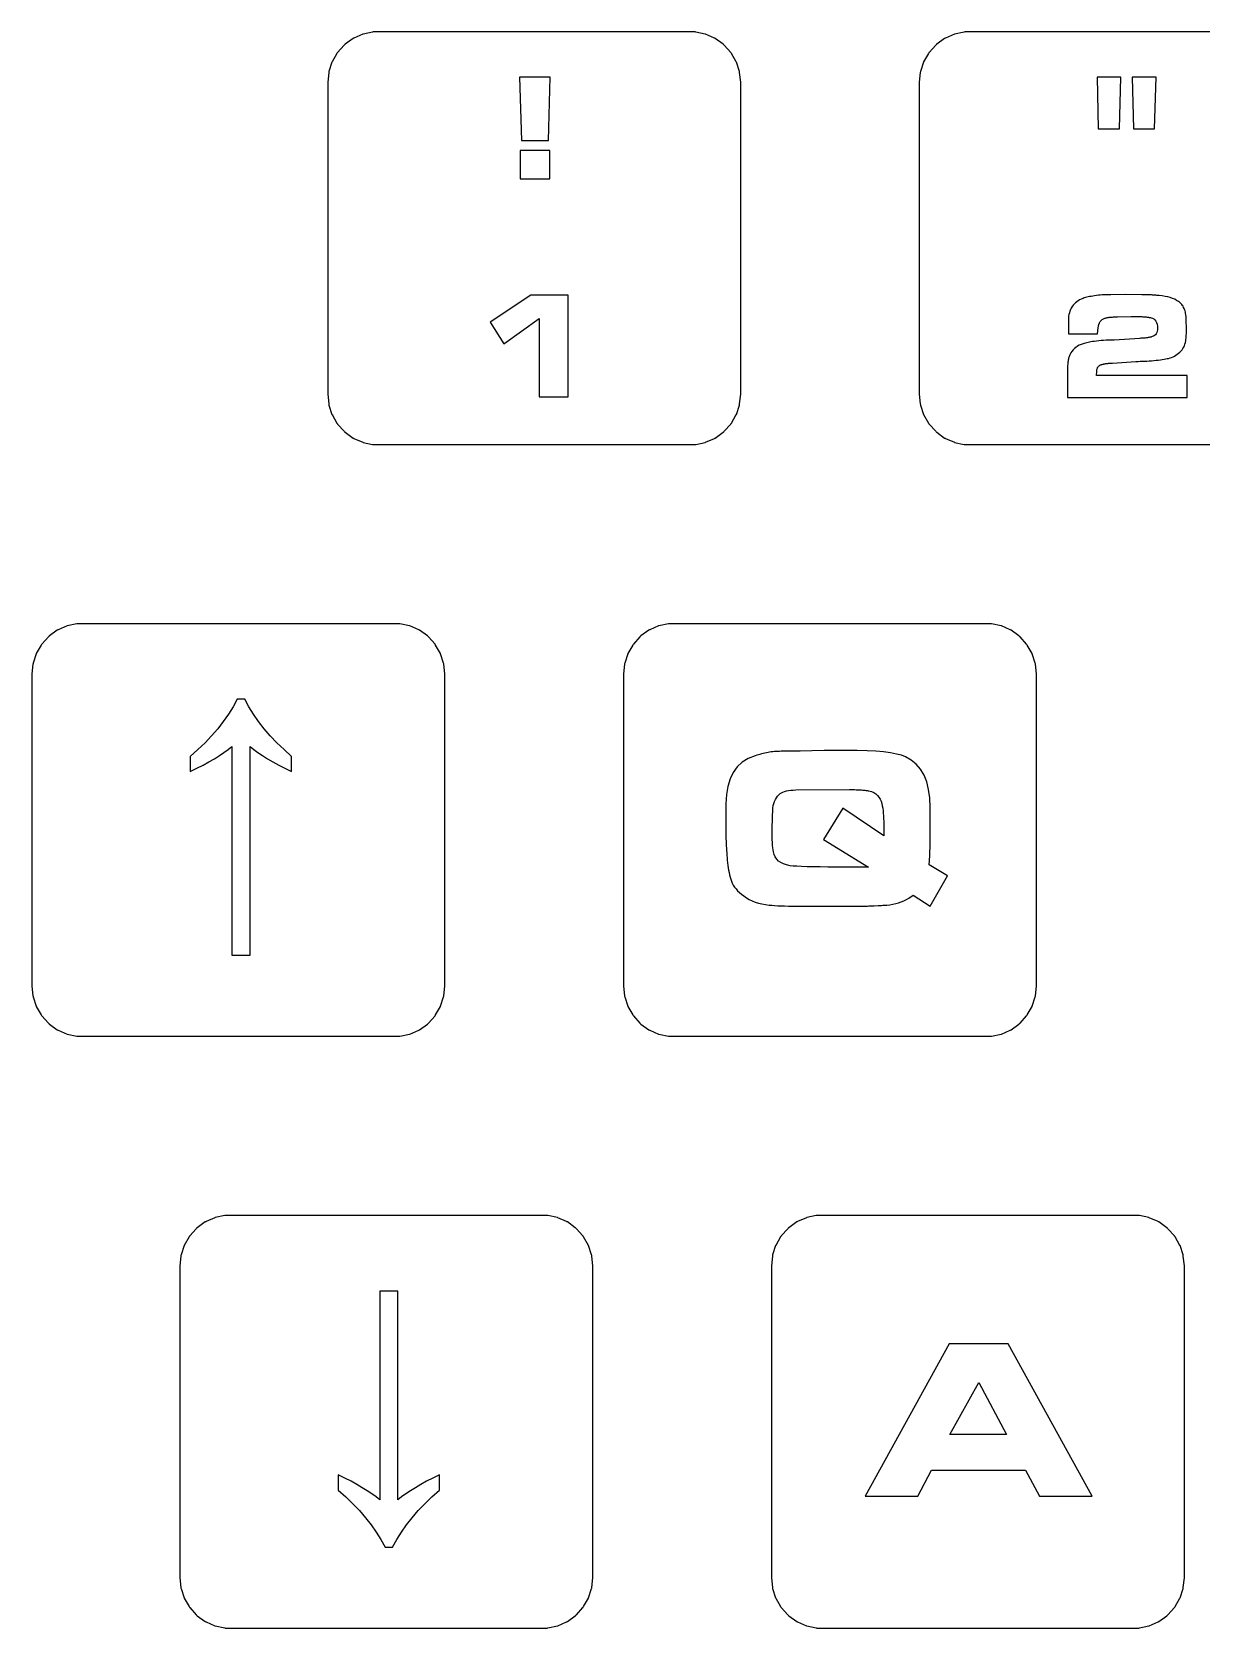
# Model space of a CAD drawing. Header units: millimetres. Extents: x -16 to 249, y -82 to 7.
# Drawn here: x -16.1 to 21.4, y -44.1 to 7.1 of the extents above; entities that cross this region are included whole.
import ezdxf

# ---------------------------------------------------------------- set-up
doc = ezdxf.new("R2010")
doc.units = ezdxf.units.MM
doc.layers.get('0').update_dxf_attribs({"lineweight": 25, "true_color": 0xffffff})

msp = doc.modelspace()

# ---------------------------------------------------------------- linework, layer by layer
for p, q in [((-6.10519, 6.69945), (-6.31502, 6.46642)), ((-6.09259, 6.71344), (-6.10519, 6.69945)), ((-6.08535, 6.7187), (-6.09259, 6.71344)), ((-6.07012, 6.72977), (-6.08535, 6.7187)), ((-5.81643, 6.91409), (-6.07012, 6.72977)), ((-5.79923, 6.92175), (-5.81643, 6.91409)), ((-5.79105, 6.92539), (-5.79923, 6.92175)), ((-5.50458, 7.05293), (-5.79105, 6.92539)), ((-5.49583, 7.05479), (-5.50458, 7.05293)), ((-5.18909, 7.11999), (-5.49583, 7.05479)), ((-5.17068, 7.12391), (-5.18909, 7.11999)), ((5.17068, 7.12391), (-5.17068, 7.12391)), ((5.18909, 7.11999), (5.17068, 7.12391)), ((5.49583, 7.05479), (5.18909, 7.11999)), ((5.50458, 7.05293), (5.49583, 7.05479)), ((5.79105, 6.92539), (5.50458, 7.05293)), ((5.79923, 6.92175), (5.79105, 6.92539)), ((5.81643, 6.91409), (5.79923, 6.92175)), ((6.07012, 6.72977), (5.81643, 6.91409)), ((6.08535, 6.7187), (6.07012, 6.72977)), ((6.09259, 6.71344), (6.08535, 6.7187)), ((6.10519, 6.69945), (6.09259, 6.71344)), ((6.31502, 6.46642), (6.10519, 6.69945)), ((12.8948, 6.69945), (12.685, 6.46642)), ((12.9074, 6.71344), (12.8948, 6.69945)), ((12.9146, 6.7187), (12.9074, 6.71344)), ((12.9299, 6.72977), (12.9146, 6.7187)), ((13.1836, 6.91409), (12.9299, 6.72977)), ((13.2008, 6.92175), (13.1836, 6.91409)), ((13.2089, 6.92539), (13.2008, 6.92175)), ((13.4954, 7.05293), (13.2089, 6.92539)), ((13.5042, 7.05479), (13.4954, 7.05293)), ((13.8109, 7.11999), (13.5042, 7.05479)), ((13.8293, 7.12391), (13.8109, 7.11999)), ((24.1707, 7.12391), (13.8293, 7.12391)), ((-6.49445, 6.15563), (-6.59135, 5.85739)), ((-6.49168, 6.16414), (-6.49445, 6.15563)), ((-6.33489, 6.43571), (-6.49168, 6.16414)), ((-6.32548, 6.45202), (-6.33489, 6.43571)), ((-6.321, 6.45977), (-6.32548, 6.45202)), ((-6.31502, 6.46642), (-6.321, 6.45977)), ((6.321, 6.45977), (6.31502, 6.46642)), ((6.32548, 6.45202), (6.321, 6.45977)), ((6.33489, 6.43571), (6.32548, 6.45202)), ((6.49168, 6.16414), (6.33489, 6.43571)), ((6.49445, 6.15563), (6.49168, 6.16414)), ((6.59135, 5.85739), (6.49445, 6.15563)), ((12.5056, 6.15563), (12.4086, 5.85739)), ((12.5083, 6.16414), (12.5056, 6.15563)), ((12.6651, 6.43571), (12.5083, 6.16414)), ((12.6745, 6.45202), (12.6651, 6.43571)), ((12.679, 6.45977), (12.6745, 6.45202)), ((12.685, 6.46642), (12.679, 6.45977)), ((-6.59914, 5.82077), (-6.63192, 5.5089)), ((-6.59717, 5.83949), (-6.59914, 5.82077)), ((-6.59135, 5.85739), (-6.59717, 5.83949)), ((-0.4679, 5.67418), (-0.41093, 3.63387)), ((0.51677, 5.67418), (-0.4679, 5.67418)), ((0.45981, 3.63387), (0.51677, 5.67418)), ((6.59717, 5.83949), (6.59135, 5.85739)), ((6.59914, 5.82077), (6.59717, 5.83949)), ((6.63192, 5.5089), (6.59914, 5.82077)), ((12.4009, 5.82077), (12.3681, 5.5089)), ((12.4028, 5.83949), (12.4009, 5.82077)), ((12.4086, 5.85739), (12.4028, 5.83949)), ((18.0804, 5.66762), (18.1157, 4.00874)), ((18.8454, 5.66762), (18.0804, 5.66762)), ((18.7965, 4.00874), (18.8454, 5.66762)), ((19.2088, 5.66762), (19.2522, 4.00874)), ((19.9738, 5.66762), (19.2088, 5.66762)), ((19.9196, 4.00874), (19.9738, 5.66762)), ((-6.63192, 5.5089), (-6.63285, 5.5)), ((-6.63285, 5.5), (-6.63285, -4.5)), ((6.63285, 5.5), (6.63192, 5.5089)), ((6.63285, -4.5), (6.63285, 5.5)), ((12.3681, 5.5089), (12.3671, 5.5)), ((12.3671, 5.5), (12.3671, -4.5)), ((-0.41093, 3.63387), (0.45981, 3.63387)), ((18.1157, 4.00874), (18.7965, 4.00874)), ((19.2522, 4.00874), (19.9196, 4.00874)), ((0.50592, 3.31387), (-0.44894, 3.31387)), ((-0.44894, 3.31387), (-0.44894, 2.40251)), ((0.50592, 2.40251), (0.50592, 3.31387)), ((-0.44894, 2.40251), (0.50592, 2.40251)), ((-0.10486, -1.32582), (-1.4151, -2.19943)), ((1.09142, -1.32582), (-0.10486, -1.32582)), ((1.09142, -4.59749), (1.09142, -1.32582)), ((17.4706, -1.50992), (17.4251, -1.54169)), ((17.5195, -1.48082), (17.4706, -1.50992)), ((17.5719, -1.45441), (17.5195, -1.48082)), ((17.6279, -1.43066), (17.5719, -1.45441)), ((17.6639, -1.41867), (17.6279, -1.43066)), ((17.703, -1.40715), (17.6639, -1.41867)), ((17.745, -1.3961), (17.703, -1.40715)), ((17.7899, -1.38551), (17.745, -1.3961)), ((17.8379, -1.37538), (17.7899, -1.38551)), ((17.8888, -1.36572), (17.8379, -1.37538)), ((17.9427, -1.35654), (17.8888, -1.36572)), ((17.9995, -1.34782), (17.9427, -1.35654)), ((18.0587, -1.33986), (17.9995, -1.34782)), ((18.1199, -1.33296), (18.0587, -1.33986)), ((18.1829, -1.32712), (18.1199, -1.33296)), ((18.2477, -1.32234), (18.1829, -1.32712)), ((18.3144, -1.31863), (18.2477, -1.32234)), ((18.383, -1.31598), (18.3144, -1.31863)), ((18.4535, -1.31439), (18.383, -1.31598)), ((18.5258, -1.31386), (18.4535, -1.31439)), ((18.9869, -1.30618), (18.5258, -1.31386)), ((19.5186, -1.31386), (18.9869, -1.30618)), ((19.5568, -1.31396), (19.5186, -1.31386)), ((19.594, -1.31429), (19.5568, -1.31396)), ((19.6304, -1.31482), (19.594, -1.31429)), ((19.6657, -1.31555), (19.6304, -1.31482)), ((19.7002, -1.31651), (19.6657, -1.31555)), ((19.7337, -1.31769), (19.7002, -1.31651)), ((19.7663, -1.31906), (19.7337, -1.31769)), ((19.798, -1.32066), (19.7663, -1.31906)), ((19.8297, -1.32245), (19.798, -1.32066)), ((19.8623, -1.32446), (19.8297, -1.32245)), ((19.8958, -1.32669), (19.8623, -1.32446)), ((19.9302, -1.32912), (19.8958, -1.32669)), ((19.9656, -1.33176), (19.9302, -1.32912)), ((20.002, -1.33463), (19.9656, -1.33176)), ((20.0392, -1.33769), (20.002, -1.33463)), ((20.0774, -1.34097), (20.0392, -1.33769)), ((20.1731, -1.35167), (20.0774, -1.34097)), ((20.2634, -1.36607), (20.1731, -1.35167)), ((20.3484, -1.38422), (20.2634, -1.36607)), ((20.428, -1.40608), (20.3484, -1.38422)), ((20.5023, -1.43169), (20.428, -1.40608)), ((20.5713, -1.46101), (20.5023, -1.43169)), ((20.6349, -1.49408), (20.5713, -1.46101)), ((20.6932, -1.53085), (20.6349, -1.49408)), ((20.7215, -1.55156), (20.6932, -1.53085)), ((17.166, -2.00636), (17.1604, -2.06752)), ((17.1754, -1.94788), (17.166, -2.00636)), ((17.1884, -1.89206), (17.1754, -1.94788)), ((17.2052, -1.83891), (17.1884, -1.89206)), ((17.2257, -1.78844), (17.2052, -1.83891)), ((17.25, -1.74063), (17.2257, -1.78844)), ((17.2779, -1.6955), (17.25, -1.74063)), ((17.3095, -1.65303), (17.2779, -1.6955)), ((17.3446, -1.61325), (17.3095, -1.65303)), ((17.3831, -1.57613), (17.3446, -1.61325)), ((17.4251, -1.54169), (17.3831, -1.57613)), ((18.4067, -2.04994), (18.4276, -2.04604)), ((18.4276, -2.04604), (18.4492, -2.04248)), ((18.4492, -2.04248), (18.4715, -2.03926)), ((18.4715, -2.03926), (18.4945, -2.03638)), ((18.4945, -2.03638), (18.5188, -2.03384)), ((18.5188, -2.03384), (18.545, -2.03163)), ((18.545, -2.03163), (18.5729, -2.02977)), ((18.5729, -2.02977), (18.6027, -2.02824)), ((18.6027, -2.02824), (18.6343, -2.02707)), ((18.6343, -2.02707), (18.6677, -2.02621)), ((18.6677, -2.02621), (18.703, -2.02571)), ((18.703, -2.02571), (18.7401, -2.02554)), ((18.7401, -2.02554), (19.1768, -2.0153)), ((19.1768, -2.0153), (19.3938, -2.0153)), ((19.3938, -2.0153), (19.4253, -2.01544)), ((19.4253, -2.01544), (19.4562, -2.0159)), ((19.4562, -2.0159), (19.4864, -2.01663)), ((19.4864, -2.01663), (19.5159, -2.01768)), ((19.5159, -2.01768), (19.5447, -2.01901)), ((19.5447, -2.01901), (19.5728, -2.02065)), ((19.5728, -2.02065), (19.6003, -2.02258)), ((19.6003, -2.02258), (19.6271, -2.02481)), ((19.6271, -2.02481), (19.6532, -2.02734)), ((19.6532, -2.02734), (19.6786, -2.03017)), ((19.6786, -2.03017), (19.7034, -2.03329)), ((19.7034, -2.03329), (19.7274, -2.03671)), ((19.7274, -2.03671), (19.7509, -2.04044)), ((19.7509, -2.04044), (19.7736, -2.04445)), ((19.7736, -2.04445), (19.7956, -2.04877)), ((19.7956, -2.04877), (19.817, -2.05338)), ((20.7483, -1.57436), (20.7215, -1.55156)), ((20.7734, -1.59921), (20.7483, -1.57436)), ((20.7969, -1.62614), (20.7734, -1.59921)), ((20.8188, -1.65517), (20.7969, -1.62614)), ((20.8392, -1.68625), (20.8188, -1.65517)), ((20.8578, -1.71942), (20.8392, -1.68625)), ((20.8749, -1.75465), (20.8578, -1.71942)), ((20.8902, -1.79193), (20.8749, -1.75465)), ((20.9034, -1.83119), (20.8902, -1.79193)), ((20.9146, -1.87244), (20.9034, -1.83119)), ((20.9238, -1.9157), (20.9146, -1.87244)), ((20.9309, -1.96092), (20.9238, -1.9157)), ((20.936, -2.00816), (20.9309, -1.96092)), ((20.939, -2.05739), (20.936, -2.00816)), ((-1.4151, -2.19943), (-0.97566, -2.8885)), ((-0.97566, -2.8885), (0.15825, -2.07335)), ((0.15825, -2.07335), (0.15825, -4.59749)), ((17.1586, -2.13133), (17.1559, -2.56805)), ((17.1604, -2.06752), (17.1586, -2.13133)), ((18.089, -2.56805), (18.1107, -2.38091)), ((18.1107, -2.38091), (18.1201, -2.32024)), ((18.1201, -2.32024), (18.1346, -2.26578)), ((18.1346, -2.26578), (18.1543, -2.2175)), ((18.1543, -2.2175), (18.1792, -2.17542)), ((18.1792, -2.17542), (18.2093, -2.13951)), ((18.2093, -2.13951), (18.2445, -2.1098)), ((18.2445, -2.1098), (18.2849, -2.08627)), ((18.2849, -2.08627), (18.3304, -2.06894)), ((18.3304, -2.06894), (18.3484, -2.06367)), ((18.3484, -2.06367), (18.3671, -2.05876)), ((18.3671, -2.05876), (18.3866, -2.05418)), ((18.3866, -2.05418), (18.4067, -2.04994)), ((19.817, -2.05338), (19.864, -2.06873)), ((19.864, -2.06873), (19.9048, -2.09163)), ((19.9048, -2.09163), (19.9393, -2.12209)), ((19.9393, -2.12209), (19.9675, -2.16011)), ((19.9675, -2.16011), (19.9895, -2.2057)), ((19.9944, -2.53062), (19.9763, -2.56734)), ((19.9895, -2.2057), (20.0052, -2.25887)), ((20.0074, -2.48848), (19.9944, -2.53062)), ((20.0052, -2.25887), (20.0146, -2.31958)), ((20.0151, -2.44089), (20.0074, -2.48848)), ((20.0146, -2.31958), (20.0177, -2.38786)), ((20.0177, -2.38786), (20.0151, -2.44089)), ((20.94, -2.10861), (20.939, -2.05739)), ((20.9509, -2.42598), (20.94, -2.10861)), ((20.9474, -2.57118), (20.9493, -2.52397)), ((20.9493, -2.52397), (20.9505, -2.47557)), ((20.9505, -2.47557), (20.9509, -2.42598)), ((17.1559, -2.56805), (18.089, -2.56805)), ((17.3509, -3.04195), (17.3079, -3.08484)), ((17.398, -3.00304), (17.3509, -3.04195)), ((17.4492, -2.96811), (17.398, -3.00304)), ((17.5046, -2.93715), (17.4492, -2.96811)), ((17.5641, -2.91017), (17.5046, -2.93715)), ((17.6279, -2.88718), (17.5641, -2.91017)), ((17.6648, -2.87592), (17.6279, -2.88718)), ((17.7038, -2.86516), (17.6648, -2.87592)), ((17.7448, -2.8549), (17.7038, -2.86516)), ((17.7879, -2.84517), (17.7448, -2.8549)), ((17.833, -2.83594), (17.7879, -2.84517)), ((17.8802, -2.82721), (17.833, -2.83594)), ((17.9293, -2.819), (17.8802, -2.82721)), ((17.9805, -2.81129), (17.9293, -2.819)), ((18.0553, -2.80113), (17.9805, -2.81129)), ((18.1318, -2.79233), (18.0553, -2.80113)), ((18.2099, -2.78488), (18.1318, -2.79233)), ((18.2898, -2.77878), (18.2099, -2.78488)), ((18.3713, -2.77403), (18.2898, -2.77878)), ((18.4546, -2.77065), (18.3713, -2.77403)), ((18.5395, -2.76862), (18.4546, -2.77065)), ((18.6261, -2.76794), (18.5395, -2.76862)), ((19.4508, -2.71417), (18.6261, -2.76794)), ((19.4828, -2.71394), (19.4508, -2.71417)), ((19.5137, -2.71324), (19.4828, -2.71394)), ((19.5437, -2.71207), (19.5137, -2.71324)), ((19.5725, -2.71043), (19.5437, -2.71207)), ((19.6003, -2.70833), (19.5725, -2.71043)), ((19.627, -2.70576), (19.6003, -2.70833)), ((19.6527, -2.70273), (19.627, -2.70576)), ((19.6773, -2.69922), (19.6527, -2.70273)), ((19.7011, -2.69533), (19.6773, -2.69922)), ((19.7243, -2.69115), (19.7011, -2.69533)), ((19.747, -2.68666), (19.7243, -2.69115)), ((19.7691, -2.68188), (19.747, -2.68666)), ((19.7907, -2.6768), (19.7691, -2.68188)), ((19.8118, -2.67142), (19.7907, -2.6768)), ((19.8323, -2.66576), (19.8118, -2.67142)), ((19.8522, -2.65977), (19.8323, -2.66576)), ((19.891, -2.64482), (19.8522, -2.65977)), ((19.9246, -2.62444), (19.891, -2.64482)), ((19.9531, -2.5986), (19.9246, -2.62444)), ((19.9763, -2.56734), (19.9531, -2.5986)), ((20.8067, -3.08115), (20.8365, -3.03835)), ((20.8365, -3.03835), (20.8624, -2.99324)), ((20.8624, -2.99324), (20.8843, -2.9458)), ((20.8843, -2.9458), (20.9023, -2.89601)), ((20.9023, -2.89601), (20.9164, -2.8439)), ((20.9164, -2.8439), (20.9265, -2.78946)), ((20.9265, -2.78946), (20.9322, -2.74817)), ((20.9322, -2.74817), (20.9371, -2.7057)), ((20.9371, -2.7057), (20.9413, -2.66205)), ((20.9413, -2.66205), (20.9448, -2.6172)), ((20.9448, -2.6172), (20.9474, -2.57118)), ((17.1331, -3.58679), (17.1319, -3.62645)), ((17.1351, -3.54871), (17.1331, -3.58679)), ((17.1379, -3.51218), (17.1351, -3.54871)), ((17.1415, -3.47722), (17.1379, -3.51218)), ((17.1459, -3.44383), (17.1415, -3.47722)), ((17.1512, -3.41202), (17.1459, -3.44383)), ((17.1572, -3.38176), (17.1512, -3.41202)), ((17.1641, -3.35286), (17.1572, -3.38176)), ((17.1717, -3.3251), (17.1641, -3.35286)), ((17.1802, -3.29849), (17.1717, -3.3251)), ((17.1894, -3.27303), (17.1802, -3.29849)), ((17.1995, -3.24869), (17.1894, -3.27303)), ((17.2104, -3.22551), (17.1995, -3.24869)), ((17.222, -3.20346), (17.2104, -3.22551)), ((17.2345, -3.18256), (17.222, -3.20346)), ((17.2691, -3.13171), (17.2345, -3.18256)), ((17.3079, -3.08484), (17.2691, -3.13171)), ((18.1414, -3.59804), (18.1557, -3.58702)), ((18.1557, -3.58702), (18.1711, -3.57729)), ((18.1711, -3.57729), (18.1875, -3.5688)), ((18.1875, -3.5688), (18.2051, -3.5616)), ((18.2051, -3.5616), (18.2238, -3.55565)), ((18.2238, -3.55565), (18.2436, -3.55096)), ((18.2436, -3.55096), (18.2621, -3.54634)), ((18.2621, -3.54634), (18.2808, -3.54193)), ((18.2808, -3.54193), (18.2999, -3.53773)), ((18.2999, -3.53773), (18.3192, -3.53374)), ((18.3192, -3.53374), (18.3389, -3.52997)), ((18.3389, -3.52997), (18.3588, -3.52641)), ((18.3588, -3.52641), (18.379, -3.52306)), ((18.379, -3.52306), (18.3996, -3.51993)), ((18.3996, -3.51993), (18.4204, -3.51707)), ((18.4204, -3.51707), (18.4414, -3.5146)), ((18.4414, -3.5146), (18.4626, -3.51251)), ((18.4626, -3.51251), (18.484, -3.5108)), ((18.484, -3.5108), (18.5057, -3.50948)), ((18.5057, -3.50948), (18.5275, -3.50853)), ((18.5275, -3.50853), (18.5496, -3.50795)), ((18.5496, -3.50795), (18.5719, -3.50777)), ((18.5719, -3.50777), (19.3287, -3.45399)), ((19.3287, -3.45399), (19.3958, -3.45355)), ((19.3958, -3.45355), (19.4641, -3.45222)), ((19.4641, -3.45222), (19.5338, -3.45)), ((19.5338, -3.45), (19.6047, -3.44688)), ((19.6047, -3.44688), (19.6769, -3.44287)), ((19.6769, -3.44287), (19.7503, -3.43799)), ((19.7503, -3.43799), (19.825, -3.43219)), ((19.825, -3.43219), (19.901, -3.42552)), ((19.901, -3.42552), (19.9755, -3.41821)), ((19.9755, -3.41821), (20.0457, -3.41052)), ((20.0457, -3.41052), (20.1115, -3.40245)), ((20.1115, -3.40245), (20.173, -3.394)), ((20.173, -3.394), (20.2302, -3.38516)), ((20.2302, -3.38516), (20.2831, -3.37595)), ((20.2831, -3.37595), (20.3316, -3.36635)), ((20.3316, -3.36635), (20.3758, -3.35637)), ((20.3758, -3.35637), (20.4253, -3.34261)), ((20.4253, -3.34261), (20.4735, -3.32576)), ((20.4735, -3.32576), (20.5204, -3.30582)), ((20.5204, -3.30582), (20.566, -3.28278)), ((20.566, -3.28278), (20.6103, -3.25665)), ((20.6103, -3.25665), (20.6532, -3.22743)), ((20.6532, -3.22743), (20.6949, -3.19513)), ((20.6949, -3.19513), (20.7352, -3.15973)), ((20.7352, -3.15973), (20.7729, -3.1216)), ((20.7729, -3.1216), (20.8067, -3.08115)), ((17.1261, -4.01831), (17.126, -4.03357)), ((17.126, -4.03357), (17.126, -4.61624)), ((17.1262, -4.00104), (17.1261, -4.01831)), ((17.1264, -3.98172), (17.1262, -4.00104)), ((17.1267, -3.96039), (17.1264, -3.98172)), ((17.1275, -3.91159), (17.1267, -3.96039)), ((17.1294, -3.82509), (17.1275, -3.91159)), ((17.1304, -3.77121), (17.1294, -3.82509)), ((17.1308, -3.74695), (17.1304, -3.77121)), ((17.1311, -3.72447), (17.1308, -3.74695)), ((17.1313, -3.70377), (17.1311, -3.72447)), ((17.1314, -3.68483), (17.1313, -3.70377)), ((17.1315, -3.66768), (17.1314, -3.68483)), ((17.1319, -3.62645), (17.1315, -3.66768)), ((18.0592, -3.90456), (18.07, -3.7804)), ((20.9725, -3.90456), (18.0592, -3.90456)), ((18.07, -3.7804), (18.0707, -3.7561)), ((18.0707, -3.7561), (18.0729, -3.73317)), ((18.0729, -3.73317), (18.0765, -3.71156)), ((18.0765, -3.71156), (18.0815, -3.69133)), ((18.0815, -3.69133), (18.088, -3.67242)), ((18.088, -3.67242), (18.0959, -3.65488)), ((18.0959, -3.65488), (18.1053, -3.63869)), ((18.1053, -3.63869), (18.1161, -3.62384)), ((18.1161, -3.62384), (18.1282, -3.61031)), ((18.1282, -3.61031), (18.1414, -3.59804)), ((20.9725, -4.61624), (20.9725, -3.90456)), ((-6.63285, -4.5), (-6.63192, -4.5089)), ((-6.63192, -4.5089), (-6.59914, -4.82077)), ((0.15825, -4.59749), (1.09142, -4.59749)), ((6.59914, -4.82077), (6.63192, -4.5089)), ((6.63192, -4.5089), (6.63285, -4.5)), ((12.3671, -4.5), (12.3681, -4.5089)), ((12.3681, -4.5089), (12.4009, -4.82077)), ((-6.59914, -4.82077), (-6.59717, -4.83949)), ((-6.59717, -4.83949), (-6.59135, -4.85739)), ((-6.59135, -4.85739), (-6.49445, -5.15563)), ((6.49445, -5.15563), (6.59135, -4.85739)), ((6.59135, -4.85739), (6.59717, -4.83949)), ((6.59717, -4.83949), (6.59914, -4.82077)), ((12.4009, -4.82077), (12.4028, -4.83949)), ((12.4028, -4.83949), (12.4086, -4.85739)), ((12.4086, -4.85739), (12.5056, -5.15563)), ((17.126, -4.61624), (20.9725, -4.61624)), ((-6.49445, -5.15563), (-6.49168, -5.16414)), ((-6.49168, -5.16414), (-6.33489, -5.43571)), ((-6.33489, -5.43571), (-6.32548, -5.45202)), ((-6.32548, -5.45202), (-6.321, -5.45977)), ((-6.321, -5.45977), (-6.31502, -5.46642)), ((-6.31502, -5.46642), (-6.10519, -5.69945)), ((6.10519, -5.69945), (6.31502, -5.46642)), ((6.31502, -5.46642), (6.321, -5.45977)), ((6.321, -5.45977), (6.32548, -5.45202)), ((6.32548, -5.45202), (6.33489, -5.43571)), ((6.33489, -5.43571), (6.49168, -5.16414)), ((6.49168, -5.16414), (6.49445, -5.15563)), ((12.5056, -5.15563), (12.5083, -5.16414)), ((12.5083, -5.16414), (12.6651, -5.43571)), ((12.6651, -5.43571), (12.6745, -5.45202)), ((12.6745, -5.45202), (12.679, -5.45977)), ((12.679, -5.45977), (12.685, -5.46642)), ((12.685, -5.46642), (12.8948, -5.69945)), ((-6.10519, -5.69945), (-6.09259, -5.71344)), ((-6.09259, -5.71344), (-6.08535, -5.7187)), ((-6.08535, -5.7187), (-6.07012, -5.72977)), ((-6.07012, -5.72977), (-5.81643, -5.91409)), ((-5.81643, -5.91409), (-5.79923, -5.92175)), ((-5.79923, -5.92175), (-5.79105, -5.92539)), ((-5.79105, -5.92539), (-5.50458, -6.05293)), ((-5.50458, -6.05293), (-5.49583, -6.05479)), ((-5.49583, -6.05479), (-5.18909, -6.11999)), ((-5.18909, -6.11999), (-5.17068, -6.12391)), ((-5.17068, -6.12391), (5.17068, -6.12391)), ((5.17068, -6.12391), (5.18909, -6.11999)), ((5.18909, -6.11999), (5.49583, -6.05479)), ((5.49583, -6.05479), (5.50458, -6.05293)), ((5.50458, -6.05293), (5.79105, -5.92539)), ((5.79105, -5.92539), (5.79923, -5.92175)), ((5.79923, -5.92175), (5.81643, -5.91409)), ((5.81643, -5.91409), (6.07012, -5.72977)), ((6.07012, -5.72977), (6.08535, -5.7187)), ((6.08535, -5.7187), (6.09259, -5.71344)), ((6.09259, -5.71344), (6.10519, -5.69945)), ((12.8948, -5.69945), (12.9074, -5.71344)), ((12.9074, -5.71344), (12.9146, -5.7187)), ((12.9146, -5.7187), (12.9299, -5.72977)), ((12.9299, -5.72977), (13.1836, -5.91409)), ((13.1836, -5.91409), (13.2008, -5.92175)), ((13.2008, -5.92175), (13.2089, -5.92539)), ((13.2089, -5.92539), (13.4954, -6.05293)), ((13.4954, -6.05293), (13.5042, -6.05479)), ((13.5042, -6.05479), (13.8109, -6.11999)), ((13.8109, -6.11999), (13.8293, -6.12391)), ((13.8293, -6.12391), (24.1707, -6.12391)), ((-15.5926, -12.2866), (-15.6052, -12.3005)), ((-15.5854, -12.2813), (-15.5926, -12.2866)), ((-15.5701, -12.2702), (-15.5854, -12.2813)), ((-15.3164, -12.0859), (-15.5701, -12.2702)), ((-15.2992, -12.0783), (-15.3164, -12.0859)), ((-15.2911, -12.0746), (-15.2992, -12.0783)), ((-15.0046, -11.9471), (-15.2911, -12.0746)), ((-14.9958, -11.9452), (-15.0046, -11.9471)), ((-14.6891, -11.88), (-14.9958, -11.9452)), ((-14.6707, -11.8761), (-14.6891, -11.88)), ((-4.32932, -11.8761), (-14.6707, -11.8761)), ((-4.31091, -11.88), (-4.32932, -11.8761)), ((-4.00417, -11.9452), (-4.31091, -11.88)), ((-3.99542, -11.9471), (-4.00417, -11.9452)), ((-3.70895, -12.0746), (-3.99542, -11.9471)), ((-3.70077, -12.0783), (-3.70895, -12.0746)), ((-3.68357, -12.0859), (-3.70077, -12.0783)), ((-3.42988, -12.2702), (-3.68357, -12.0859)), ((-3.41465, -12.2813), (-3.42988, -12.2702)), ((-3.40741, -12.2866), (-3.41465, -12.2813)), ((-3.39481, -12.3005), (-3.40741, -12.2866)), ((3.40741, -12.2866), (3.39481, -12.3005)), ((3.41465, -12.2813), (3.40741, -12.2866)), ((3.42988, -12.2702), (3.41465, -12.2813)), ((3.68357, -12.0859), (3.42988, -12.2702)), ((3.70077, -12.0783), (3.68357, -12.0859)), ((3.70895, -12.0746), (3.70077, -12.0783)), ((3.99542, -11.9471), (3.70895, -12.0746)), ((4.00417, -11.9452), (3.99542, -11.9471)), ((4.31091, -11.88), (4.00417, -11.9452)), ((4.32932, -11.8761), (4.31091, -11.88)), ((14.6707, -11.8761), (4.32932, -11.8761)), ((14.6891, -11.88), (14.6707, -11.8761)), ((14.9958, -11.9452), (14.6891, -11.88)), ((15.0046, -11.9471), (14.9958, -11.9452)), ((15.2911, -12.0746), (15.0046, -11.9471)), ((15.2992, -12.0783), (15.2911, -12.0746)), ((15.3164, -12.0859), (15.2992, -12.0783)), ((15.5701, -12.2702), (15.3164, -12.0859)), ((15.5854, -12.2813), (15.5701, -12.2702)), ((15.5926, -12.2866), (15.5854, -12.2813)), ((15.6052, -12.3005), (15.5926, -12.2866)), ((-15.8349, -12.5643), (-15.9917, -12.8359)), ((-15.8255, -12.548), (-15.8349, -12.5643)), ((-15.821, -12.5402), (-15.8255, -12.548)), ((-15.815, -12.5336), (-15.821, -12.5402)), ((-15.6052, -12.3005), (-15.815, -12.5336)), ((-3.18498, -12.5336), (-3.39481, -12.3005)), ((-3.179, -12.5402), (-3.18498, -12.5336)), ((-3.17452, -12.548), (-3.179, -12.5402)), ((-3.16511, -12.5643), (-3.17452, -12.548)), ((-3.00832, -12.8359), (-3.16511, -12.5643)), ((3.16511, -12.5643), (3.00832, -12.8359)), ((3.17452, -12.548), (3.16511, -12.5643)), ((3.179, -12.5402), (3.17452, -12.548)), ((3.18498, -12.5336), (3.179, -12.5402)), ((3.39481, -12.3005), (3.18498, -12.5336)), ((15.815, -12.5336), (15.6052, -12.3005)), ((15.821, -12.5402), (15.815, -12.5336)), ((15.8255, -12.548), (15.821, -12.5402)), ((15.8349, -12.5643), (15.8255, -12.548)), ((15.9917, -12.8359), (15.8349, -12.5643)), ((-16.0991, -13.1792), (-16.1319, -13.4911)), ((-16.0972, -13.1605), (-16.0991, -13.1792)), ((-16.0914, -13.1426), (-16.0972, -13.1605)), ((-15.9944, -12.8444), (-16.0914, -13.1426)), ((-15.9917, -12.8359), (-15.9944, -12.8444)), ((-3.00555, -12.8444), (-3.00832, -12.8359)), ((-2.90865, -13.1426), (-3.00555, -12.8444)), ((-2.90283, -13.1605), (-2.90865, -13.1426)), ((-2.90086, -13.1792), (-2.90283, -13.1605)), ((-2.86808, -13.4911), (-2.90086, -13.1792)), ((2.90086, -13.1792), (2.86808, -13.4911)), ((2.90283, -13.1605), (2.90086, -13.1792)), ((2.90865, -13.1426), (2.90283, -13.1605)), ((3.00555, -12.8444), (2.90865, -13.1426)), ((3.00832, -12.8359), (3.00555, -12.8444)), ((15.9944, -12.8444), (15.9917, -12.8359)), ((16.0914, -13.1426), (15.9944, -12.8444)), ((16.0972, -13.1605), (16.0914, -13.1426)), ((16.0991, -13.1792), (16.0972, -13.1605)), ((16.1319, -13.4911), (16.0991, -13.1792)), ((-16.1319, -13.4911), (-16.1329, -13.5)), ((-16.1329, -13.5), (-16.1329, -23.5)), ((-2.86715, -13.5), (-2.86808, -13.4911)), ((-2.86715, -23.5), (-2.86715, -13.5)), ((2.86808, -13.4911), (2.86715, -13.5)), ((2.86715, -13.5), (2.86715, -23.5)), ((16.1329, -13.5), (16.1319, -13.4911)), ((16.1329, -23.5), (16.1329, -13.5)), ((-9.54095, -14.3042), (-9.67276, -14.5449)), ((-9.29678, -14.3042), (-9.54095, -14.3042)), ((-9.16498, -14.5449), (-9.29678, -14.3042)), ((-9.82068, -14.7823), (-9.9847, -15.0162)), ((-9.67276, -14.5449), (-9.82068, -14.7823)), ((-9.01706, -14.7823), (-9.16498, -14.5449)), ((-8.85304, -15.0162), (-9.01706, -14.7823)), ((-10.1648, -15.2468), (-10.361, -15.4739)), ((-9.9847, -15.0162), (-10.1648, -15.2468)), ((-8.67293, -15.2468), (-8.85304, -15.0162)), ((-8.4767, -15.4739), (-8.67293, -15.2468)), ((-10.5734, -15.6977), (-10.8018, -15.9181)), ((-10.361, -15.4739), (-10.5734, -15.6977)), ((-9.83072, -15.9135), (-9.71046, -15.8164)), ((-9.71046, -15.8164), (-9.71046, -22.5231)), ((-9.12727, -22.5231), (-9.12727, -15.8164)), ((-9.12727, -15.8164), (-9.00702, -15.9135)), ((-8.26436, -15.6977), (-8.4767, -15.4739)), ((-8.03592, -15.9181), (-8.26436, -15.6977)), ((-10.8018, -15.9181), (-11.0464, -16.1351)), ((-11.0464, -16.1351), (-11.0464, -16.6234)), ((-10.6323, -16.4153), (-10.4453, -16.3128)), ((-10.4453, -16.3128), (-10.2716, -16.2114)), ((-10.2716, -16.2114), (-10.1113, -16.111)), ((-10.1113, -16.111), (-9.96432, -16.0118)), ((-9.96432, -16.0118), (-9.83072, -15.9135)), ((-9.00702, -15.9135), (-8.87341, -16.0118)), ((-8.87341, -16.0118), (-8.72646, -16.111)), ((-8.72646, -16.111), (-8.56615, -16.2114)), ((-8.56615, -16.2114), (-8.39249, -16.3128)), ((-8.39249, -16.3128), (-8.20547, -16.4153)), ((-7.79138, -16.1351), (-8.03592, -15.9181)), ((-7.79138, -16.6234), (-7.79138, -16.1351)), ((6.68469, -16.326), (6.52383, -16.475)), ((6.87479, -16.2065), (6.68469, -16.326)), ((7.09413, -16.1163), (6.87479, -16.2065)), ((7.14693, -16.1004), (7.09413, -16.1163)), ((7.19954, -16.0854), (7.14693, -16.1004)), ((7.25195, -16.0711), (7.19954, -16.0854)), ((7.30418, -16.0577), (7.25195, -16.0711)), ((7.35622, -16.0452), (7.30418, -16.0577)), ((7.40807, -16.0334), (7.35622, -16.0452)), ((7.45972, -16.0225), (7.40807, -16.0334)), ((7.5112, -16.0124), (7.45972, -16.0225)), ((7.56273, -16.0033), (7.5112, -16.0124)), ((7.61458, -15.9955), (7.56273, -16.0033)), ((7.66675, -15.9888), (7.61458, -15.9955)), ((7.71922, -15.9833), (7.66675, -15.9888)), ((7.77203, -15.9791), (7.71922, -15.9833)), ((7.82515, -15.9761), (7.77203, -15.9791)), ((7.87859, -15.9743), (7.82515, -15.9761)), ((7.93233, -15.9736), (7.87859, -15.9743)), ((7.9935, -15.9735), (7.93233, -15.9736)), ((8.05899, -15.9732), (7.9935, -15.9735)), ((8.12881, -15.9726), (8.05899, -15.9732)), ((8.20294, -15.9717), (8.12881, -15.9726)), ((8.2814, -15.9706), (8.20294, -15.9717)), ((8.36418, -15.9693), (8.2814, -15.9706)), ((8.45129, -15.9678), (8.36418, -15.9693)), ((8.54271, -15.966), (8.45129, -15.9678)), ((8.92213, -15.9583), (8.54271, -15.966)), ((9.31174, -15.9506), (8.92213, -15.9583)), ((9.40939, -15.9488), (9.31174, -15.9506)), ((9.50499, -15.9473), (9.40939, -15.9488)), ((9.59859, -15.9459), (9.50499, -15.9473)), ((9.69014, -15.9449), (9.59859, -15.9459)), ((9.77966, -15.944), (9.69014, -15.9449)), ((9.86716, -15.9434), (9.77966, -15.944)), ((9.95261, -15.9431), (9.86716, -15.9434)), ((10.036, -15.9429), (9.95261, -15.9431)), ((10.378, -15.9462), (10.036, -15.9429)), ((10.6899, -15.9559), (10.378, -15.9462)), ((10.9716, -15.9722), (10.6899, -15.9559)), ((11.2232, -15.9949), (10.9716, -15.9722)), ((11.4446, -16.0242), (11.2232, -15.9949)), ((11.6359, -16.0599), (11.4446, -16.0242)), ((11.7971, -16.1021), (11.6359, -16.0599)), ((11.9281, -16.1509), (11.7971, -16.1021)), ((12.1131, -16.2547), (11.9281, -16.1509)), ((12.2735, -16.3869), (12.1131, -16.2547)), ((12.4091, -16.5473), (12.2735, -16.3869)), ((-11.0464, -16.6234), (-10.8326, -16.5188)), ((-10.8326, -16.5188), (-10.6323, -16.4153)), ((-8.20547, -16.4153), (-8.0051, -16.5188)), ((-8.0051, -16.5188), (-7.79138, -16.6234)), ((6.28986, -16.8612), (6.21675, -17.0984)), ((6.39223, -16.6534), (6.28986, -16.8612)), ((6.52383, -16.475), (6.39223, -16.6534)), ((12.5202, -16.736), (12.4091, -16.5473)), ((12.6065, -16.9529), (12.5202, -16.736)), ((6.17288, -17.3651), (6.15825, -17.6612)), ((6.21675, -17.0984), (6.17288, -17.3651)), ((7.78076, -17.4664), (7.81636, -17.4165)), ((7.81636, -17.4165), (7.85602, -17.3719)), ((7.85602, -17.3719), (7.89975, -17.3325)), ((7.89975, -17.3325), (7.94064, -17.3047)), ((7.94064, -17.3047), (7.98802, -17.2806)), ((7.98802, -17.2806), (8.04189, -17.2603)), ((8.04189, -17.2603), (8.10222, -17.2436)), ((8.10222, -17.2436), (8.16905, -17.2306)), ((8.16905, -17.2306), (8.24236, -17.2214)), ((8.24236, -17.2214), (8.32216, -17.2158)), ((8.32216, -17.2158), (8.40843, -17.214)), ((8.40843, -17.214), (10.1255, -17.2025)), ((10.1255, -17.2025), (10.1841, -17.2026)), ((10.1841, -17.2026), (10.24, -17.2032)), ((10.24, -17.2032), (10.293, -17.2042)), ((10.293, -17.2042), (10.3432, -17.2055)), ((10.3432, -17.2055), (10.3907, -17.2072)), ((10.3907, -17.2072), (10.4353, -17.2093)), ((10.4353, -17.2093), (10.4771, -17.2118)), ((10.4771, -17.2118), (10.5162, -17.2147)), ((10.5162, -17.2147), (10.5527, -17.2178)), ((10.5527, -17.2178), (10.5871, -17.221)), ((10.5871, -17.221), (10.6193, -17.2244)), ((10.6193, -17.2244), (10.6494, -17.2279)), ((10.6494, -17.2279), (10.6773, -17.2315)), ((10.6773, -17.2315), (10.7031, -17.2353)), ((10.7031, -17.2353), (10.7267, -17.2391)), ((10.7267, -17.2391), (10.7481, -17.2431)), ((10.7481, -17.2431), (10.8303, -17.2682)), ((10.8303, -17.2682), (10.904, -17.3009)), ((10.904, -17.3009), (10.9692, -17.341)), ((10.9692, -17.341), (11.0258, -17.3886)), ((11.0258, -17.3886), (11.0739, -17.4437)), ((12.6682, -17.1982), (12.6065, -16.9529)), ((12.7052, -17.4718), (12.6682, -17.1982)), ((6.15825, -17.6612), (6.1501, -18.2849)), ((7.63936, -18.4483), (7.66377, -17.7943)), ((7.66377, -17.7943), (7.67903, -17.7183)), ((7.67903, -17.7183), (7.69836, -17.6475)), ((7.69836, -17.6475), (7.72177, -17.5819)), ((7.72177, -17.5819), (7.74922, -17.5215)), ((7.74922, -17.5215), (7.78076, -17.4664)), ((9.91394, -17.7977), (9.28731, -18.8037)), ((11.2323, -18.6877), (9.91394, -17.7977)), ((11.0739, -17.4437), (11.1136, -17.5063)), ((11.1136, -17.5063), (11.1446, -17.5765)), ((11.1446, -17.5765), (11.1672, -17.6541)), ((11.1672, -17.6541), (11.1815, -17.726)), ((11.1815, -17.726), (11.1939, -17.8014)), ((11.1939, -17.8014), (11.2044, -17.8802)), ((11.2044, -17.8802), (11.213, -17.9624)), ((12.7175, -17.7736), (12.7052, -17.4718)), ((12.7134, -18.9315), (12.7175, -17.7736)), ((6.1501, -18.2849), (6.15031, -18.3735)), ((6.15031, -18.3735), (6.15099, -18.4599)), ((7.64006, -18.5771), (7.63936, -18.4483)), ((11.213, -17.9624), (11.2197, -18.048)), ((11.2197, -18.048), (11.2244, -18.1371)), ((11.2244, -18.1371), (11.2273, -18.2296)), ((11.2273, -18.2296), (11.2282, -18.3256)), ((11.2282, -18.3256), (11.2323, -18.6877)), ((6.15099, -18.4599), (6.1521, -18.5442)), ((6.1521, -18.5442), (6.15366, -18.6263)), ((6.15366, -18.6263), (6.15565, -18.7062)), ((6.15565, -18.7062), (6.1581, -18.784)), ((6.1581, -18.784), (6.16098, -18.8596)), ((6.16098, -18.8596), (6.16431, -18.933)), ((6.16431, -18.933), (6.16817, -19.006)), ((7.64215, -18.6958), (7.64006, -18.5771)), ((7.64565, -18.8044), (7.64215, -18.6958)), ((7.65054, -18.903), (7.64565, -18.8044)), ((7.65685, -18.9914), (7.65054, -18.903)), ((9.28731, -18.8037), (10.74, -19.6908)), ((12.7093, -19.3311), (12.7134, -18.9315)), ((6.16817, -19.006), (6.17259, -19.0804)), ((6.17259, -19.0804), (6.17758, -19.1561)), ((6.17758, -19.1561), (6.18315, -19.2331)), ((6.18315, -19.2331), (6.18929, -19.3115)), ((6.18929, -19.3115), (6.196, -19.3912)), ((6.196, -19.3912), (6.20326, -19.4722)), ((6.20326, -19.4722), (6.21112, -19.5546)), ((7.66454, -19.0698), (7.65685, -18.9914)), ((7.67363, -19.138), (7.66454, -19.0698)), ((7.68411, -19.1962), (7.67363, -19.138)), ((7.70668, -19.2855), (7.68411, -19.1962)), ((7.74184, -19.3653), (7.70668, -19.2855)), ((7.78958, -19.4357), (7.74184, -19.3653)), ((7.84993, -19.4966), (7.78958, -19.4357)), ((12.6849, -19.6206), (12.7093, -19.3311)), ((6.21112, -19.5546), (6.22015, -19.6366)), ((6.22015, -19.6366), (6.23096, -19.7163)), ((6.23096, -19.7163), (6.24356, -19.7937)), ((6.24356, -19.7937), (6.25793, -19.869)), ((6.25793, -19.869), (6.27408, -19.942)), ((6.27408, -19.942), (6.29201, -20.0128)), ((7.92285, -19.5481), (7.84993, -19.4966)), ((8.00836, -19.5901), (7.92285, -19.5481)), ((8.10646, -19.6227), (8.00836, -19.5901)), ((8.21715, -19.6458), (8.10646, -19.6227)), ((8.31609, -19.6563), (8.21715, -19.6458)), ((8.43994, -19.6655), (8.31609, -19.6563)), ((8.58871, -19.6732), (8.43994, -19.6655)), ((8.76242, -19.6795), (8.58871, -19.6732)), ((8.96104, -19.6844), (8.76242, -19.6795)), ((9.18457, -19.6879), (8.96104, -19.6844)), ((9.43303, -19.69), (9.18457, -19.6879)), ((9.70641, -19.6908), (9.43303, -19.69)), ((10.74, -19.6908), (9.70641, -19.6908)), ((13.2709, -19.9712), (12.6849, -19.6206)), ((12.7175, -20.9426), (13.2709, -19.9712)), ((6.29201, -20.0128), (6.31172, -20.0814)), ((6.31172, -20.0814), (6.33322, -20.1477)), ((6.33322, -20.1477), (6.36079, -20.2103)), ((6.36079, -20.2103), (6.39474, -20.2718)), ((6.39474, -20.2718), (6.43504, -20.3321)), ((6.43504, -20.3321), (6.48172, -20.3913)), ((6.48172, -20.3913), (6.53474, -20.4493)), ((6.53474, -20.4493), (6.59413, -20.5062)), ((6.59413, -20.5062), (6.65987, -20.5619)), ((6.65987, -20.5619), (6.73198, -20.6165)), ((6.73198, -20.6165), (6.81679, -20.6746)), ((6.81679, -20.6746), (6.90643, -20.7265)), ((6.90643, -20.7265), (7.0009, -20.7724)), ((7.0009, -20.7724), (7.1002, -20.8121)), ((7.1002, -20.8121), (7.20435, -20.8458)), ((7.20435, -20.8458), (7.31332, -20.8733)), ((7.31332, -20.8733), (7.42712, -20.8947)), ((7.42712, -20.8947), (7.54576, -20.91)), ((7.54576, -20.91), (7.62987, -20.9176)), ((7.62987, -20.9176), (7.7215, -20.9242)), ((7.7215, -20.9242), (7.82062, -20.9298)), ((7.82062, -20.9298), (7.92723, -20.9344)), ((7.92723, -20.9344), (8.04135, -20.938)), ((8.04135, -20.938), (8.16298, -20.9406)), ((8.16298, -20.9406), (8.2921, -20.9421)), ((8.2921, -20.9421), (8.42871, -20.9426)), ((8.42871, -20.9426), (10.5853, -20.9426)), ((10.5853, -20.9426), (10.62, -20.9424)), ((10.62, -20.9424), (10.6589, -20.9417)), ((10.6589, -20.9417), (10.7021, -20.9405)), ((10.7021, -20.9405), (10.7496, -20.9389)), ((10.7496, -20.9389), (10.8013, -20.9369)), ((10.8013, -20.9369), (10.8573, -20.9344)), ((10.8573, -20.9344), (10.9175, -20.9314)), ((10.9175, -20.9314), (11.0457, -20.9246)), ((11.0457, -20.9246), (11.1037, -20.9217)), ((11.1037, -20.9217), (11.1559, -20.9192)), ((11.1559, -20.9192), (11.2022, -20.9171)), ((11.2022, -20.9171), (11.2428, -20.9155)), ((11.2428, -20.9155), (11.2777, -20.9144)), ((11.2777, -20.9144), (11.3067, -20.9137)), ((11.3067, -20.9137), (11.3299, -20.9135)), ((11.3299, -20.9135), (11.4273, -20.9019)), ((11.4273, -20.9019), (11.5219, -20.8856)), ((11.5219, -20.8856), (11.6139, -20.8644)), ((11.6139, -20.8644), (11.7033, -20.8384)), ((11.7033, -20.8384), (11.7899, -20.8076)), ((11.7899, -20.8076), (11.8739, -20.772)), ((11.8739, -20.772), (11.9552, -20.7315)), ((11.9552, -20.7315), (12.0339, -20.6863)), ((12.0339, -20.6863), (12.1681, -20.597)), ((12.1681, -20.597), (12.7175, -20.9426)), ((-9.71046, -22.5231), (-9.12727, -22.5231)), ((-16.1329, -23.5), (-16.1319, -23.5089)), ((-16.1319, -23.5089), (-16.0991, -23.8208)), ((-2.90086, -23.8208), (-2.86808, -23.5089)), ((-2.86808, -23.5089), (-2.86715, -23.5)), ((2.86715, -23.5), (2.86808, -23.5089)), ((2.86808, -23.5089), (2.90086, -23.8208)), ((16.0991, -23.8208), (16.1319, -23.5089)), ((16.1319, -23.5089), (16.1329, -23.5)), ((-16.0991, -23.8208), (-16.0972, -23.8395)), ((-16.0972, -23.8395), (-16.0914, -23.8574)), ((-16.0914, -23.8574), (-15.9944, -24.1556)), ((-3.00555, -24.1556), (-2.90865, -23.8574)), ((-2.90865, -23.8574), (-2.90283, -23.8395)), ((-2.90283, -23.8395), (-2.90086, -23.8208)), ((2.90086, -23.8208), (2.90283, -23.8395)), ((2.90283, -23.8395), (2.90865, -23.8574)), ((2.90865, -23.8574), (3.00555, -24.1556)), ((15.9944, -24.1556), (16.0914, -23.8574)), ((16.0914, -23.8574), (16.0972, -23.8395)), ((16.0972, -23.8395), (16.0991, -23.8208)), ((-15.9944, -24.1556), (-15.9917, -24.1641)), ((-15.9917, -24.1641), (-15.8349, -24.4357)), ((-15.8349, -24.4357), (-15.8255, -24.452)), ((-15.8255, -24.452), (-15.821, -24.4598)), ((-15.821, -24.4598), (-15.815, -24.4664)), ((-15.815, -24.4664), (-15.6052, -24.6995)), ((-3.39481, -24.6995), (-3.18498, -24.4664)), ((-3.18498, -24.4664), (-3.179, -24.4598)), ((-3.179, -24.4598), (-3.17452, -24.452)), ((-3.17452, -24.452), (-3.16511, -24.4357)), ((-3.16511, -24.4357), (-3.00832, -24.1641)), ((-3.00832, -24.1641), (-3.00555, -24.1556)), ((3.00555, -24.1556), (3.00832, -24.1641)), ((3.00832, -24.1641), (3.16511, -24.4357)), ((3.16511, -24.4357), (3.17452, -24.452)), ((3.17452, -24.452), (3.179, -24.4598)), ((3.179, -24.4598), (3.18498, -24.4664)), ((3.18498, -24.4664), (3.39481, -24.6995)), ((15.6052, -24.6995), (15.815, -24.4664)), ((15.815, -24.4664), (15.821, -24.4598)), ((15.821, -24.4598), (15.8255, -24.452)), ((15.8255, -24.452), (15.8349, -24.4357)), ((15.8349, -24.4357), (15.9917, -24.1641)), ((15.9917, -24.1641), (15.9944, -24.1556)), ((-15.6052, -24.6995), (-15.5926, -24.7134)), ((-15.5926, -24.7134), (-15.5854, -24.7187)), ((-15.5854, -24.7187), (-15.5701, -24.7298)), ((-15.5701, -24.7298), (-15.3164, -24.9141)), ((-15.3164, -24.9141), (-15.2992, -24.9217)), ((-15.2992, -24.9217), (-15.2911, -24.9254)), ((-15.2911, -24.9254), (-15.0046, -25.0529)), ((-15.0046, -25.0529), (-14.9958, -25.0548)), ((-14.9958, -25.0548), (-14.6891, -25.12)), ((-4.31091, -25.12), (-4.00417, -25.0548)), ((-4.00417, -25.0548), (-3.99542, -25.0529)), ((-3.99542, -25.0529), (-3.70895, -24.9254)), ((-3.70895, -24.9254), (-3.70077, -24.9217)), ((-3.70077, -24.9217), (-3.68357, -24.9141)), ((-3.68357, -24.9141), (-3.42988, -24.7298)), ((-3.42988, -24.7298), (-3.41465, -24.7187)), ((-3.41465, -24.7187), (-3.40741, -24.7134)), ((-3.40741, -24.7134), (-3.39481, -24.6995)), ((3.39481, -24.6995), (3.40741, -24.7134)), ((3.40741, -24.7134), (3.41465, -24.7187)), ((3.41465, -24.7187), (3.42988, -24.7298)), ((3.42988, -24.7298), (3.68357, -24.9141)), ((3.68357, -24.9141), (3.70077, -24.9217)), ((3.70077, -24.9217), (3.70895, -24.9254)), ((3.70895, -24.9254), (3.99542, -25.0529)), ((3.99542, -25.0529), (4.00417, -25.0548)), ((4.00417, -25.0548), (4.31091, -25.12)), ((14.6891, -25.12), (14.9958, -25.0548)), ((14.9958, -25.0548), (15.0046, -25.0529)), ((15.0046, -25.0529), (15.2911, -24.9254)), ((15.2911, -24.9254), (15.2992, -24.9217)), ((15.2992, -24.9217), (15.3164, -24.9141)), ((15.3164, -24.9141), (15.5701, -24.7298)), ((15.5701, -24.7298), (15.5854, -24.7187)), ((15.5854, -24.7187), (15.5926, -24.7134)), ((15.5926, -24.7134), (15.6052, -24.6995)), ((-14.6891, -25.12), (-14.6707, -25.1239)), ((-14.6707, -25.1239), (-4.32932, -25.1239)), ((-4.32932, -25.1239), (-4.31091, -25.12)), ((4.31091, -25.12), (4.32932, -25.1239)), ((4.32932, -25.1239), (14.6707, -25.1239)), ((14.6707, -25.1239), (14.6891, -25.12)), ((-10.5664, -31.0859), (-10.8201, -31.2702)), ((-10.5492, -31.0783), (-10.5664, -31.0859)), ((-10.5411, -31.0746), (-10.5492, -31.0783)), ((-10.2546, -30.9471), (-10.5411, -31.0746)), ((-10.2458, -30.9452), (-10.2546, -30.9471)), ((-9.93909, -30.88), (-10.2458, -30.9452)), ((-9.92068, -30.8761), (-9.93909, -30.88)), ((0.42068, -30.8761), (-9.92068, -30.8761)), ((0.43909, -30.88), (0.42068, -30.8761)), ((0.74583, -30.9452), (0.43909, -30.88)), ((0.75458, -30.9471), (0.74583, -30.9452)), ((1.04105, -31.0746), (0.75458, -30.9471)), ((1.04923, -31.0783), (1.04105, -31.0746)), ((1.06643, -31.0859), (1.04923, -31.0783)), ((1.32012, -31.2702), (1.06643, -31.0859)), ((8.43357, -31.0859), (8.17988, -31.2702)), ((8.45077, -31.0783), (8.43357, -31.0859)), ((8.45895, -31.0746), (8.45077, -31.0783)), ((8.74542, -30.9471), (8.45895, -31.0746)), ((8.75417, -30.9452), (8.74542, -30.9471)), ((9.06091, -30.88), (8.75417, -30.9452)), ((9.07932, -30.8761), (9.06091, -30.88)), ((19.4207, -30.8761), (9.07932, -30.8761)), ((19.4391, -30.88), (19.4207, -30.8761)), ((19.7458, -30.9452), (19.4391, -30.88)), ((19.7546, -30.9471), (19.7458, -30.9452)), ((20.0411, -31.0746), (19.7546, -30.9471)), ((20.0492, -31.0783), (20.0411, -31.0746)), ((20.0664, -31.0859), (20.0492, -31.0783)), ((20.3201, -31.2702), (20.0664, -31.0859)), ((-11.0849, -31.5643), (-11.2417, -31.8359)), ((-11.0755, -31.548), (-11.0849, -31.5643)), ((-11.071, -31.5402), (-11.0755, -31.548)), ((-11.065, -31.5336), (-11.071, -31.5402)), ((-10.8552, -31.3005), (-11.065, -31.5336)), ((-10.8426, -31.2866), (-10.8552, -31.3005)), ((-10.8354, -31.2813), (-10.8426, -31.2866)), ((-10.8201, -31.2702), (-10.8354, -31.2813)), ((1.33535, -31.2813), (1.32012, -31.2702)), ((1.34259, -31.2866), (1.33535, -31.2813)), ((1.35519, -31.3005), (1.34259, -31.2866)), ((1.56502, -31.5336), (1.35519, -31.3005)), ((1.571, -31.5402), (1.56502, -31.5336)), ((1.57548, -31.548), (1.571, -31.5402)), ((1.58489, -31.5643), (1.57548, -31.548)), ((1.74168, -31.8359), (1.58489, -31.5643)), ((7.91511, -31.5643), (7.75832, -31.8359)), ((7.92452, -31.548), (7.91511, -31.5643)), ((7.929, -31.5402), (7.92452, -31.548)), ((7.93498, -31.5336), (7.929, -31.5402)), ((8.14481, -31.3005), (7.93498, -31.5336)), ((8.15741, -31.2866), (8.14481, -31.3005)), ((8.16465, -31.2813), (8.15741, -31.2866)), ((8.17988, -31.2702), (8.16465, -31.2813)), ((20.3354, -31.2813), (20.3201, -31.2702)), ((20.3426, -31.2866), (20.3354, -31.2813)), ((20.3552, -31.3005), (20.3426, -31.2866)), ((20.565, -31.5336), (20.3552, -31.3005)), ((20.571, -31.5402), (20.565, -31.5336)), ((20.5755, -31.548), (20.571, -31.5402)), ((20.5849, -31.5643), (20.5755, -31.548)), ((20.7417, -31.8359), (20.5849, -31.5643)), ((-11.3491, -32.1792), (-11.3819, -32.4911)), ((-11.3472, -32.1605), (-11.3491, -32.1792)), ((-11.3414, -32.1426), (-11.3472, -32.1605)), ((-11.2444, -31.8444), (-11.3414, -32.1426)), ((-11.2417, -31.8359), (-11.2444, -31.8444)), ((1.74445, -31.8444), (1.74168, -31.8359)), ((1.84135, -32.1426), (1.74445, -31.8444)), ((1.84717, -32.1605), (1.84135, -32.1426)), ((1.84914, -32.1792), (1.84717, -32.1605)), ((1.88192, -32.4911), (1.84914, -32.1792)), ((7.65086, -32.1792), (7.61808, -32.4911)), ((7.65283, -32.1605), (7.65086, -32.1792)), ((7.65865, -32.1426), (7.65283, -32.1605)), ((7.75555, -31.8444), (7.65865, -32.1426)), ((7.75832, -31.8359), (7.75555, -31.8444)), ((20.7444, -31.8444), (20.7417, -31.8359)), ((20.8414, -32.1426), (20.7444, -31.8444)), ((20.8472, -32.1605), (20.8414, -32.1426)), ((20.8491, -32.1792), (20.8472, -32.1605)), ((20.8819, -32.4911), (20.8491, -32.1792)), ((-11.3819, -32.4911), (-11.3829, -32.5)), ((-11.3829, -32.5), (-11.3829, -42.5)), ((1.88285, -32.5), (1.88192, -32.4911)), ((1.88285, -42.5), (1.88285, -32.5)), ((7.61808, -32.4911), (7.61715, -32.5)), ((7.61715, -32.5), (7.61715, -42.5)), ((20.8829, -32.5), (20.8819, -32.4911)), ((20.8829, -42.5), (20.8829, -32.5)), ((-4.37727, -33.3042), (-4.96046, -33.3042)), ((-4.96046, -33.3042), (-4.96046, -40.0108)), ((-4.37727, -40.0108), (-4.37727, -33.3042)), ((13.3293, -34.9986), (10.6315, -39.8869)), ((15.2213, -34.9986), (13.3293, -34.9986)), ((17.9191, -39.8869), (15.2213, -34.9986)), ((13.3537, -37.9093), (14.2814, -36.2389)), ((14.2814, -36.2389), (15.1685, -37.9093)), ((15.1685, -37.9093), (13.3537, -37.9093)), ((-6.08264, -39.3084), (-6.29636, -39.2039)), ((-6.29636, -39.2039), (-6.29636, -39.6921)), ((-5.88226, -39.4119), (-6.08264, -39.3084)), ((-5.69525, -39.5144), (-5.88226, -39.4119)), ((-3.45547, -39.4119), (-3.64249, -39.5144)), ((-3.2551, -39.3084), (-3.45547, -39.4119)), ((-3.04138, -39.2039), (-3.2551, -39.3084)), ((-3.04138, -39.6921), (-3.04138, -39.2039)), ((12.3202, -39.8869), (12.7596, -39.0497)), ((12.7596, -39.0497), (15.7748, -39.0497)), ((15.7748, -39.0497), (16.2305, -39.8869)), ((-6.29636, -39.6921), (-6.05182, -39.9091)), ((-6.05182, -39.9091), (-5.82338, -40.1295)), ((-5.52159, -39.6158), (-5.69525, -39.5144)), ((-5.36128, -39.7161), (-5.52159, -39.6158)), ((-5.21432, -39.8154), (-5.36128, -39.7161)), ((-5.08072, -39.9136), (-5.21432, -39.8154)), ((-4.96046, -40.0108), (-5.08072, -39.9136)), ((-4.25702, -39.9136), (-4.37727, -40.0108)), ((-4.12341, -39.8154), (-4.25702, -39.9136)), ((-3.97646, -39.7161), (-4.12341, -39.8154)), ((-3.81615, -39.6158), (-3.97646, -39.7161)), ((-3.64249, -39.5144), (-3.81615, -39.6158)), ((-3.51436, -40.1295), (-3.28592, -39.9091)), ((-3.28592, -39.9091), (-3.04138, -39.6921)), ((10.6315, -39.8869), (12.3202, -39.8869)), ((16.2305, -39.8869), (17.9191, -39.8869)), ((-5.82338, -40.1295), (-5.61104, -40.3532)), ((-5.61104, -40.3532), (-5.41481, -40.5804)), ((-3.92293, -40.5804), (-3.7267, -40.3532)), ((-3.7267, -40.3532), (-3.51436, -40.1295)), ((-5.41481, -40.5804), (-5.2347, -40.811)), ((-5.2347, -40.811), (-5.07068, -41.045)), ((-4.26706, -41.045), (-4.10304, -40.811)), ((-4.10304, -40.811), (-3.92293, -40.5804)), ((-5.07068, -41.045), (-4.92276, -41.2823)), ((-4.92276, -41.2823), (-4.79095, -41.5231)), ((-4.54678, -41.5231), (-4.41498, -41.2823)), ((-4.41498, -41.2823), (-4.26706, -41.045)), ((-4.79095, -41.5231), (-4.54678, -41.5231)), ((-11.3829, -42.5), (-11.3819, -42.5089)), ((-11.3819, -42.5089), (-11.3491, -42.8208)), ((1.84914, -42.8208), (1.88192, -42.5089)), ((1.88192, -42.5089), (1.88285, -42.5)), ((7.61715, -42.5), (7.61808, -42.5089)), ((7.61808, -42.5089), (7.65086, -42.8208)), ((20.8491, -42.8208), (20.8819, -42.5089)), ((20.8819, -42.5089), (20.8829, -42.5)), ((-11.3491, -42.8208), (-11.3472, -42.8395)), ((-11.3472, -42.8395), (-11.3414, -42.8574)), ((-11.3414, -42.8574), (-11.2444, -43.1556)), ((1.74445, -43.1556), (1.84135, -42.8574)), ((1.84135, -42.8574), (1.84717, -42.8395)), ((1.84717, -42.8395), (1.84914, -42.8208)), ((7.65086, -42.8208), (7.65283, -42.8395)), ((7.65283, -42.8395), (7.65865, -42.8574)), ((7.65865, -42.8574), (7.75555, -43.1556)), ((20.7444, -43.1556), (20.8414, -42.8574)), ((20.8414, -42.8574), (20.8472, -42.8395)), ((20.8472, -42.8395), (20.8491, -42.8208)), ((-11.2444, -43.1556), (-11.2417, -43.1641)), ((-11.2417, -43.1641), (-11.0849, -43.4357)), ((-11.0849, -43.4357), (-11.0755, -43.452)), ((-11.0755, -43.452), (-11.071, -43.4598)), ((-11.071, -43.4598), (-11.065, -43.4664)), ((-11.065, -43.4664), (-10.8552, -43.6995)), ((1.35519, -43.6995), (1.56502, -43.4664)), ((1.56502, -43.4664), (1.571, -43.4598)), ((1.571, -43.4598), (1.57548, -43.452)), ((1.57548, -43.452), (1.58489, -43.4357)), ((1.58489, -43.4357), (1.74168, -43.1641)), ((1.74168, -43.1641), (1.74445, -43.1556)), ((7.75555, -43.1556), (7.75832, -43.1641)), ((7.75832, -43.1641), (7.91511, -43.4357)), ((7.91511, -43.4357), (7.92452, -43.452)), ((7.92452, -43.452), (7.929, -43.4598)), ((7.929, -43.4598), (7.93498, -43.4664)), ((7.93498, -43.4664), (8.14481, -43.6995)), ((20.3552, -43.6995), (20.565, -43.4664)), ((20.565, -43.4664), (20.571, -43.4598)), ((20.571, -43.4598), (20.5755, -43.452)), ((20.5755, -43.452), (20.5849, -43.4357)), ((20.5849, -43.4357), (20.7417, -43.1641)), ((20.7417, -43.1641), (20.7444, -43.1556)), ((-10.8552, -43.6995), (-10.8426, -43.7134)), ((-10.8426, -43.7134), (-10.8354, -43.7187)), ((-10.8354, -43.7187), (-10.8201, -43.7298)), ((-10.8201, -43.7298), (-10.5664, -43.9141)), ((-10.5664, -43.9141), (-10.5492, -43.9217)), ((-10.5492, -43.9217), (-10.5411, -43.9254)), ((-10.5411, -43.9254), (-10.2546, -44.0529)), ((-10.2546, -44.0529), (-10.2458, -44.0548)), ((-10.2458, -44.0548), (-9.93909, -44.12)), ((0.43909, -44.12), (0.74583, -44.0548)), ((0.74583, -44.0548), (0.75458, -44.0529)), ((0.75458, -44.0529), (1.04105, -43.9254)), ((1.04105, -43.9254), (1.04923, -43.9217)), ((1.04923, -43.9217), (1.06643, -43.9141)), ((1.06643, -43.9141), (1.32012, -43.7298)), ((1.32012, -43.7298), (1.33535, -43.7187)), ((1.33535, -43.7187), (1.34259, -43.7134)), ((1.34259, -43.7134), (1.35519, -43.6995)), ((8.14481, -43.6995), (8.15741, -43.7134)), ((8.15741, -43.7134), (8.16465, -43.7187)), ((8.16465, -43.7187), (8.17988, -43.7298)), ((8.17988, -43.7298), (8.43357, -43.9141)), ((8.43357, -43.9141), (8.45077, -43.9217)), ((8.45077, -43.9217), (8.45895, -43.9254)), ((8.45895, -43.9254), (8.74542, -44.0529)), ((8.74542, -44.0529), (8.75417, -44.0548)), ((8.75417, -44.0548), (9.06091, -44.12)), ((19.4391, -44.12), (19.7458, -44.0548)), ((19.7458, -44.0548), (19.7546, -44.0529)), ((19.7546, -44.0529), (20.0411, -43.9254)), ((20.0411, -43.9254), (20.0492, -43.9217)), ((20.0492, -43.9217), (20.0664, -43.9141)), ((20.0664, -43.9141), (20.3201, -43.7298)), ((20.3201, -43.7298), (20.3354, -43.7187)), ((20.3354, -43.7187), (20.3426, -43.7134)), ((20.3426, -43.7134), (20.3552, -43.6995)), ((-9.93909, -44.12), (-9.92068, -44.1239)), ((-9.92068, -44.1239), (0.42068, -44.1239)), ((0.42068, -44.1239), (0.43909, -44.12)), ((9.06091, -44.12), (9.07932, -44.1239)), ((9.07932, -44.1239), (19.4207, -44.1239)), ((19.4207, -44.1239), (19.4391, -44.12))]:
    msp.add_line(p, q)

doc.saveas('drawing.dxf')
